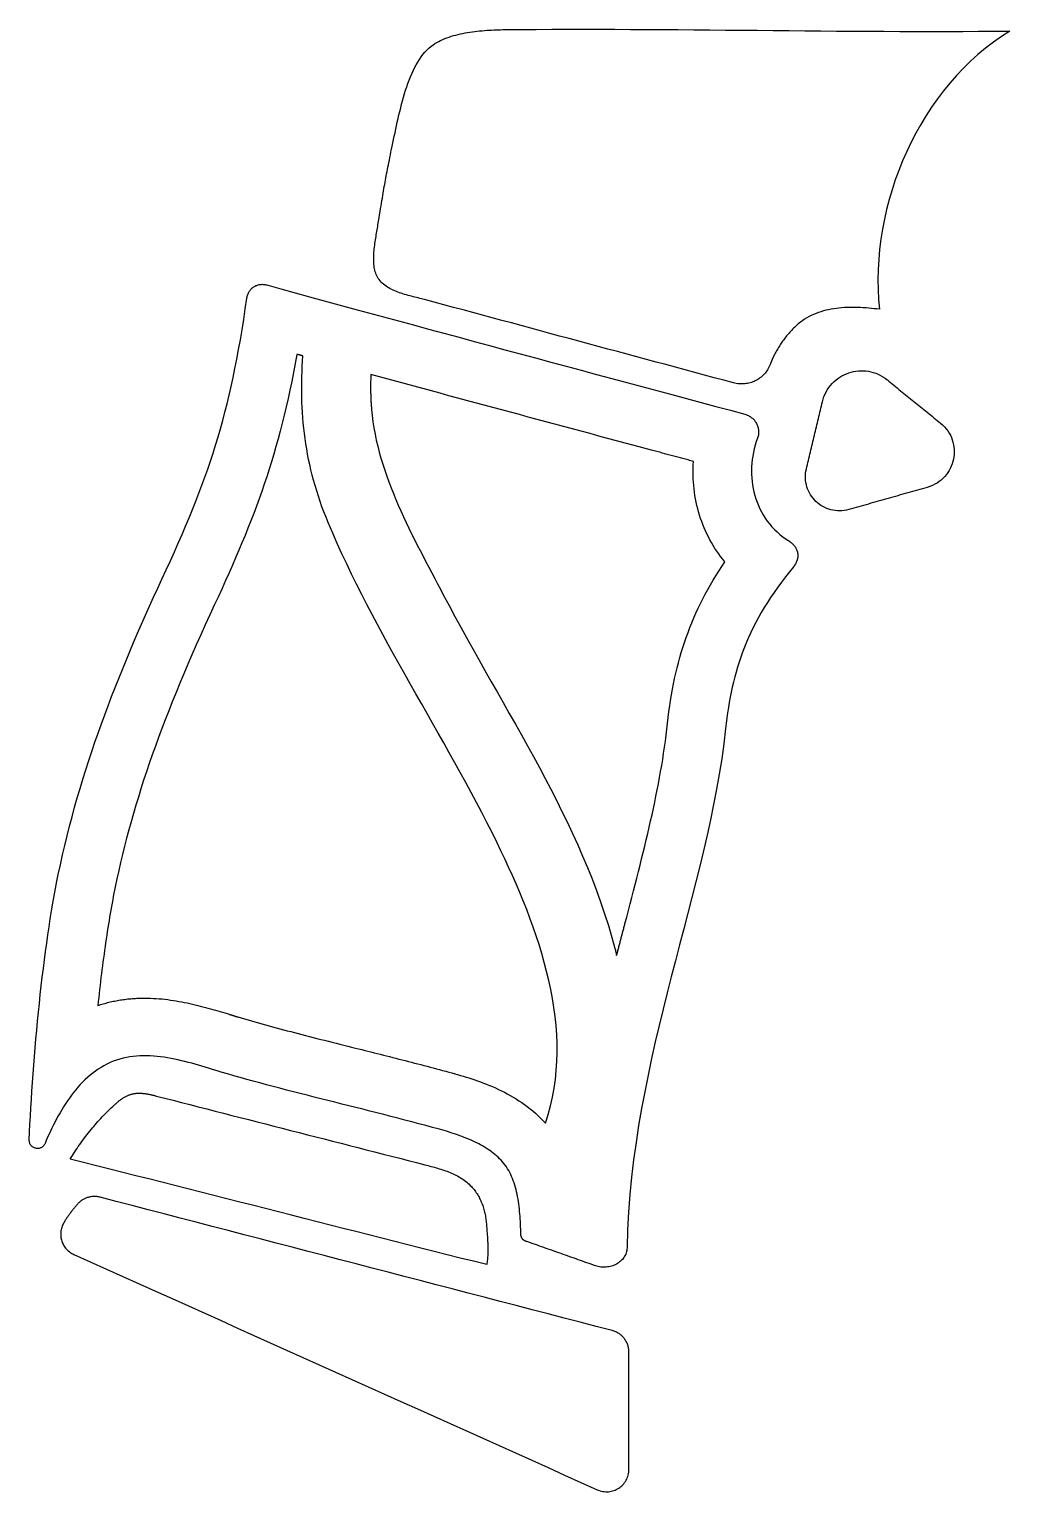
# Model space of a CAD drawing. Header units: metres. Extents: x 174.8 to 219.6, y -150.3 to -83.3.
import ezdxf

# ---------------------------------------------------------------- set-up
doc = ezdxf.new("R2010")
doc.units = ezdxf.units.M

msp = doc.modelspace()

# ---------------------------------------------------------------- linework, layer by layer
for points in [[(190.703708, -92.296234), (190.730632, -92.133166), (190.756286, -91.977718), (190.78067, -91.829636), (190.803784, -91.688412), (190.825882, -91.553538), (190.847218, -91.424506), (190.867538, -91.300808), (190.88735, -91.181936), (190.9064, -91.067382), (190.924942, -90.956892), (190.942976, -90.849704), (190.960756, -90.745564), (190.978028, -90.64371), (190.9953, -90.543888), (191.012572, -90.44559), (191.029844, -90.348308), (191.047116, -90.251788), (191.064642, -90.155268), (191.082422, -90.05824), (191.10071, -89.96045), (191.119506, -89.86139), (191.13881, -89.760298), (191.158876, -89.65692), (191.179704, -89.550748), (191.201548, -89.441274), (191.224408, -89.32799), (191.248284, -89.210642), (191.27343, -89.088468), (191.299846, -88.961214), (191.327532, -88.828118), (191.356742, -88.688926), (191.387476, -88.54313), (191.419734, -88.390476), (191.452246, -88.235282), (191.485266, -88.077802), (191.519048, -87.91829), (191.553592, -87.757254), (191.589152, -87.594948), (191.625728, -87.43188), (191.66332, -87.26805), (191.702436, -87.103966), (191.742822, -86.940136), (191.784732, -86.776814), (191.82842, -86.614254), (191.873632, -86.45271), (191.920876, -86.29269), (191.970152, -86.134448), (192.02146, -85.978492), (192.075054, -85.825076), (192.130934, -85.674454), (192.189354, -85.52688), (192.250314, -85.382862), (192.314068, -85.242654), (192.380616, -85.106764), (192.450212, -84.975446), (192.522856, -84.848954), (192.598802, -84.727542), (192.67805, -84.611718), (192.760854, -84.501736), (192.847214, -84.398104), (192.93713, -84.301076), (193.030856, -84.210906), (193.128646, -84.128102), (193.2305, -84.052664), (193.311018, -83.999832), (193.394838, -83.949794), (193.481706, -83.902296), (193.571368, -83.857338), (193.66357, -83.81492), (193.758312, -83.775042), (193.85534, -83.73745), (193.9544, -83.702144), (194.055492, -83.669124), (194.158362, -83.638136), (194.262756, -83.609434), (194.368674, -83.582764), (194.475608, -83.557872), (194.583558, -83.535012), (194.692524, -83.51393), (194.802252, -83.494626), (194.912488, -83.476846), (195.022978, -83.46059), (195.133722, -83.445858), (195.244466, -83.43265), (195.354956, -83.420966), (195.465192, -83.410552), (195.57492, -83.401408), (195.683886, -83.39328), (195.791836, -83.386422), (195.89877, -83.38058), (196.004434, -83.3755), (196.108828, -83.371436), (196.211444, -83.368134), (196.312536, -83.365594), (196.411596, -83.363816), (196.508624, -83.362546), (197.224142, -83.355942), (197.94093, -83.351116), (198.658734, -83.347814), (199.377554, -83.346036), (200.09739, -83.345528), (200.817988, -83.346036), (201.539348, -83.347814), (202.26147, -83.350608), (202.9841, -83.354164), (203.707238, -83.358482), (204.430884, -83.363562), (205.155038, -83.36915), (205.879446, -83.375246), (206.604108, -83.381596), (207.329024, -83.3882), (208.05394, -83.394804), (208.778856, -83.401408), (209.503772, -83.408012), (210.228434, -83.414362), (210.952842, -83.420458), (211.676996, -83.426046), (212.400642, -83.431126), (213.12378, -83.435444), (213.84641, -83.439), (214.568532, -83.441794), (215.289892, -83.443572), (216.01049, -83.44408), (216.730326, -83.443572), (217.449146, -83.44154), (218.16695, -83.438238), (218.883738, -83.433412), (219.599256, -83.426808), (219.218764, -83.671918), (218.84894, -83.933284), (218.489784, -84.210144), (218.14155, -84.50199), (217.804492, -84.808314), (217.478864, -85.1281), (217.164666, -85.461094), (216.862152, -85.806534), (216.571576, -86.163658), (216.293192, -86.531958), (216.027254, -86.910672), (215.773762, -87.299292), (215.53297, -87.697056), (215.305132, -88.103456), (215.090248, -88.51773), (214.888826, -88.93937), (214.700866, -89.367614), (214.526622, -89.801954), (214.366348, -90.241628), (214.220044, -90.686128), (214.087964, -91.134692), (213.970362, -91.586812), (213.867492, -92.041726), (213.779608, -92.498926), (213.70671, -92.95765), (213.649052, -93.41739), (213.606888, -93.877384), (213.580472, -94.33687), (213.569804, -94.79534), (213.575392, -95.252286), (213.597236, -95.706946), (213.635336, -96.158812), (213.51494, -96.144334), (213.393782, -96.130872), (213.271862, -96.118426), (213.14918, -96.10725), (213.02599, -96.097344), (212.902292, -96.088962), (212.77834, -96.082358), (212.654134, -96.077532), (212.529928, -96.074484), (212.405722, -96.073468), (212.28177, -96.074738), (212.158072, -96.078294), (212.034882, -96.084136), (211.9122, -96.092518), (211.790026, -96.103694), (211.668614, -96.117664), (211.548218, -96.134428), (211.428838, -96.154494), (211.310474, -96.177608), (211.19338, -96.204024), (211.077556, -96.233996), (210.963256, -96.267524), (210.850734, -96.304862), (210.739736, -96.34601), (210.63077, -96.390968), (210.523582, -96.43999), (210.41868, -96.49333), (210.31581, -96.550988), (210.21548, -96.613218), (210.117436, -96.68002), (210.021932, -96.751648), (209.929222, -96.828102), (209.884518, -96.867218), (209.840576, -96.906842), (209.797142, -96.947228), (209.754216, -96.988122), (209.711798, -97.029524), (209.669888, -97.071434), (209.628486, -97.113852), (209.587846, -97.156778), (209.547714, -97.200466), (209.50809, -97.244662), (209.468974, -97.289366), (209.43062, -97.334578), (209.392774, -97.380298), (209.355436, -97.426272), (209.31886, -97.472754), (209.282792, -97.519744), (209.247232, -97.567242), (209.212434, -97.615248), (209.178144, -97.663508), (209.144616, -97.712276), (209.111596, -97.761552), (209.079338, -97.811082), (209.047588, -97.86112), (209.0166, -97.911666), (208.98612, -97.962466), (208.956402, -98.013774), (208.927192, -98.065336), (208.898744, -98.117152), (208.870804, -98.169476), (208.843626, -98.222054), (208.816956, -98.27514), (208.791048, -98.32848), (208.786476, -98.337878), (208.781904, -98.34753), (208.777332, -98.357436), (208.77276, -98.367342), (208.768188, -98.377502), (208.763616, -98.387662), (208.759044, -98.398076), (208.754472, -98.40849), (208.7499, -98.419158), (208.745328, -98.429826), (208.740756, -98.440748), (208.736184, -98.45167), (208.731612, -98.462846), (208.72704, -98.474022), (208.722468, -98.485198), (208.717896, -98.496628), (208.71307, -98.508058), (208.708244, -98.519742), (208.703418, -98.531426), (208.698592, -98.54311), (208.693766, -98.555048), (208.68894, -98.566986), (208.684114, -98.578924), (208.679288, -98.591116), (208.674462, -98.603308), (208.669636, -98.6155), (208.66481, -98.627946), (208.659984, -98.640392), (208.655158, -98.652838), (208.650078, -98.665284), (208.644998, -98.677984), (208.639918, -98.690684), (208.61401, -98.752152), (208.585308, -98.811588), (208.554066, -98.869246), (208.520538, -98.925126), (208.484724, -98.978974), (208.446624, -99.03079), (208.406238, -99.080574), (208.36382, -99.128326), (208.319624, -99.173792), (208.273396, -99.217226), (208.22539, -99.258374), (208.17586, -99.297236), (208.124552, -99.333812), (208.07172, -99.367848), (208.017618, -99.399598), (207.961992, -99.428808), (207.905096, -99.455478), (207.847184, -99.479608), (207.788256, -99.501198), (207.728312, -99.520248), (207.667352, -99.536504), (207.60563, -99.549966), (207.543146, -99.560634), (207.480154, -99.568508), (207.416654, -99.573588), (207.352646, -99.575874), (207.288384, -99.575112), (207.223868, -99.571302), (207.159098, -99.564444), (207.094328, -99.554538), (207.029558, -99.541584), (206.964788, -99.525328), (206.523082, -99.406202), (206.081376, -99.287076), (205.63967, -99.16795), (205.197964, -99.048824), (204.756258, -98.929698), (204.314552, -98.810572), (203.872846, -98.691446), (203.43114, -98.57232), (202.989434, -98.453194), (202.547728, -98.334068), (202.106022, -98.214942), (201.664316, -98.095816), (201.22261, -97.97669), (200.780904, -97.857564), (200.339198, -97.738438), (199.897492, -97.619312), (199.455786, -97.500186), (199.01408, -97.38106), (198.572374, -97.261934), (198.130668, -97.142808), (197.688962, -97.023682), (197.247256, -96.904556), (196.80555, -96.78543), (196.363844, -96.666304), (195.922138, -96.547178), (195.480432, -96.428052), (195.038726, -96.308926), (194.59702, -96.1898), (194.155314, -96.070674), (193.713608, -95.951548), (193.271902, -95.832422), (192.830196, -95.713296), (192.759838, -95.695008), (192.687956, -95.67672), (192.614804, -95.658432), (192.540382, -95.63989), (192.465198, -95.621348), (192.388998, -95.602298), (192.31229, -95.582994), (192.235074, -95.563182), (192.157604, -95.542608), (192.07988, -95.521526), (192.002156, -95.499682), (191.924686, -95.476822), (191.84747, -95.452946), (191.771016, -95.428054), (191.69507, -95.401892), (191.62014, -95.37446), (191.546226, -95.345758), (191.473582, -95.315532), (191.402208, -95.283782), (191.332612, -95.250254), (191.264794, -95.214948), (191.198754, -95.177864), (191.134746, -95.138748), (191.073024, -95.0976), (191.013842, -95.05442), (190.9572, -95.008954), (190.903352, -94.960948), (190.852552, -94.910656), (190.8048, -94.857824), (190.76035, -94.802452), (190.719456, -94.744286), (190.682118, -94.683326), (190.652146, -94.62643), (190.625476, -94.567248), (190.601854, -94.505526), (190.58128, -94.441772), (190.5635, -94.375732), (190.548514, -94.307914), (190.536068, -94.238318), (190.526162, -94.166944), (190.518542, -94.094046), (190.513208, -94.019624), (190.509906, -93.943932), (190.508636, -93.867224), (190.509144, -93.7895), (190.51143, -93.71076), (190.51524, -93.631258), (190.520574, -93.551248), (190.527432, -93.47073), (190.535306, -93.389958), (190.54445, -93.308932), (190.55461, -93.227906), (190.565532, -93.14688), (190.577216, -93.066108), (190.589408, -92.98559), (190.602108, -92.90558), (190.615062, -92.826078), (190.62827, -92.747338), (190.641732, -92.66936), (190.65494, -92.592398), (190.668148, -92.516706), (190.681102, -92.442284), (190.693548, -92.369132), (190.705486, -92.297504)], [(176.08296, -122.014742), (176.177448, -121.569226), (176.276254, -121.125996), (176.37887, -120.685306), (176.48555, -120.246902), (176.596294, -119.81053), (176.710848, -119.376444), (176.829212, -118.94439), (176.951132, -118.514114), (177.076862, -118.085616), (177.206148, -117.658896), (177.33899, -117.2337), (177.475134, -116.810028), (177.614834, -116.38788), (177.757836, -115.967002), (177.90414, -115.547394), (178.053492, -115.128802), (178.205892, -114.711226), (178.36134, -114.294666), (178.519836, -113.878868), (178.68138, -113.463832), (178.845718, -113.049558), (179.01285, -112.635792), (179.182776, -112.222534), (179.355242, -111.80953), (179.530248, -111.39678), (179.707794, -110.984284), (179.88788, -110.571788), (180.070252, -110.159292), (180.25491, -109.746542), (180.441854, -109.333538), (180.631084, -108.92028), (180.822346, -108.506768), (181.019196, -108.081064), (181.209442, -107.664504), (181.393338, -107.256326), (181.570884, -106.856022), (181.742334, -106.462576), (181.907942, -106.075226), (182.067962, -105.69321), (182.222394, -105.315766), (182.371492, -104.942386), (182.515256, -104.572054), (182.65394, -104.204008), (182.787798, -103.837486), (182.917084, -103.471726), (183.041798, -103.105966), (183.162194, -102.739444), (183.278526, -102.371398), (183.390794, -102.001066), (183.499252, -101.627432), (183.6039, -101.249988), (183.705246, -100.867972), (183.80329, -100.480622), (183.898032, -100.087176), (183.98998, -99.686618), (184.07888, -99.27844), (184.16524, -98.86188), (184.24906, -98.435922), (184.330594, -98.000058), (184.410096, -97.553526), (184.487566, -97.09531), (184.563258, -96.624902), (184.637426, -96.141286), (184.71007, -95.643954), (184.717182, -95.602298), (184.726072, -95.561912), (184.736994, -95.522542), (184.749694, -95.484442), (184.764172, -95.447358), (184.780428, -95.411544), (184.798208, -95.377), (184.817766, -95.343726), (184.838848, -95.311976), (184.861454, -95.281496), (184.88533, -95.25254), (184.91073, -95.225108), (184.9374, -95.1992), (184.96534, -95.174816), (184.99455, -95.151956), (185.024776, -95.13062), (185.056272, -95.111062), (185.088784, -95.093282), (185.122312, -95.07728), (185.156602, -95.063056), (185.191908, -95.05061), (185.227976, -95.039942), (185.264806, -95.031306), (185.302144, -95.024448), (185.340244, -95.019622), (185.378852, -95.016828), (185.417968, -95.016066), (185.457592, -95.017336), (185.497724, -95.020892), (185.53811, -95.02648), (185.57875, -95.034354), (185.619644, -95.044514), (186.26709, -95.222822), (186.920886, -95.4024), (187.580524, -95.583248), (188.245496, -95.765366), (188.915548, -95.9485), (189.590426, -96.13265), (190.269368, -96.317562), (190.952374, -96.503236), (191.638682, -96.689672), (192.328292, -96.87687), (193.020442, -97.064576), (193.714878, -97.252536), (194.411346, -97.441004), (195.109338, -97.629472), (195.808346, -97.818194), (196.508116, -98.006916), (197.20814, -98.195638), (197.908164, -98.384106), (198.60768, -98.572574), (199.30618, -98.760534), (200.003664, -98.94824), (200.69937, -99.135438), (201.393044, -99.321874), (202.084178, -99.507548), (202.772518, -99.69246), (203.45781, -99.87661), (204.139292, -100.059744), (204.81671, -100.241862), (205.48981, -100.42271), (206.158084, -100.602288), (206.821278, -100.780596), (207.478884, -100.95738), (207.522826, -100.970334), (207.565498, -100.985574), (207.607154, -101.002846), (207.647286, -101.02215), (207.686148, -101.043232), (207.72374, -101.066092), (207.759808, -101.09073), (207.794606, -101.117146), (207.82788, -101.145086), (207.85963, -101.17455), (207.889602, -101.205538), (207.91805, -101.237796), (207.94472, -101.271324), (207.969612, -101.306122), (207.992726, -101.34219), (208.014062, -101.379274), (208.033366, -101.417374), (208.050892, -101.456236), (208.066386, -101.49586), (208.079848, -101.536246), (208.091278, -101.577394), (208.100422, -101.61905), (208.107534, -101.661214), (208.11236, -101.703886), (208.1149, -101.746812), (208.115154, -101.789992), (208.113122, -101.833426), (208.10855, -101.877114), (208.101438, -101.920802), (208.09204, -101.96449), (208.079848, -102.007924), (208.065116, -102.051358), (208.008474, -102.21341), (207.958436, -102.376732), (207.914748, -102.54107), (207.87741, -102.70617), (207.846676, -102.872032), (207.822292, -103.038148), (207.804512, -103.204518), (207.793082, -103.370888), (207.788256, -103.53675), (207.790034, -103.702358), (207.798416, -103.867204), (207.813148, -104.031034), (207.834484, -104.193848), (207.862678, -104.355138), (207.897476, -104.514904), (207.938878, -104.672892), (207.986884, -104.828848), (208.041748, -104.982518), (208.103216, -105.133648), (208.171288, -105.282238), (208.246218, -105.42778), (208.328006, -105.570274), (208.416398, -105.709466), (208.511648, -105.845102), (208.613756, -105.976928), (208.722722, -106.10469), (208.838546, -106.228134), (208.961228, -106.34726), (209.090768, -106.461814), (209.22742, -106.571288), (209.37093, -106.675682), (209.521298, -106.774742), (209.559652, -106.800142), (209.596228, -106.826812), (209.630772, -106.854752), (209.663284, -106.883962), (209.694018, -106.914442), (209.72272, -106.945938), (209.74939, -106.97845), (209.774028, -107.011978), (209.796634, -107.046268), (209.817208, -107.08132), (209.83575, -107.117134), (209.852006, -107.15371), (209.86623, -107.190794), (209.878422, -107.22864), (209.888328, -107.266994), (209.896202, -107.305602), (209.90179, -107.344718), (209.905346, -107.384088), (209.906616, -107.423712), (209.905854, -107.463336), (209.902806, -107.50296), (209.897472, -107.542838), (209.889852, -107.582462), (209.879946, -107.622086), (209.868008, -107.661456), (209.853784, -107.700572), (209.83702, -107.739434), (209.81797, -107.777788), (209.796634, -107.815888), (209.773012, -107.85348), (209.747104, -107.89031), (209.718656, -107.926632), (209.52333, -108.167932), (209.336132, -108.4072), (209.156808, -108.644436), (208.985358, -108.879894), (208.821274, -109.113828), (208.66481, -109.346238), (208.515458, -109.577378), (208.373218, -109.807248), (208.237836, -110.036102), (208.109058, -110.264194), (207.986884, -110.491524), (207.87106, -110.718092), (207.761332, -110.944152), (207.657446, -111.169958), (207.559402, -111.39551), (207.466946, -111.621062), (207.380078, -111.846868), (207.29829, -112.072928), (207.221582, -112.299242), (207.1497, -112.526318), (207.082644, -112.753902), (207.019906, -112.982502), (206.96174, -113.212118), (206.907638, -113.44275), (206.8576, -113.674652), (206.811118, -113.908078), (206.768446, -114.143028), (206.729076, -114.379756), (206.693008, -114.618262), (206.659988, -114.8588), (206.629762, -115.10137), (206.60233, -115.346226), (206.52105, -116.036598), (206.424784, -116.728748), (206.314548, -117.423184), (206.191358, -118.119652), (206.05623, -118.818406), (205.910688, -119.5197), (205.755494, -120.223788), (205.591918, -120.93067), (205.42123, -121.640346), (205.244446, -122.35307), (205.062582, -123.069096), (204.876908, -123.788424), (204.68844, -124.511054), (204.498448, -125.237494), (204.307948, -125.967744), (204.11821, -126.701804), (203.93025, -127.439928), (203.745084, -128.182116), (203.563982, -128.928876), (203.388214, -129.679954), (203.218796, -130.435604), (203.056744, -131.19608), (202.903328, -131.961382), (202.759564, -132.731764), (202.626722, -133.50748), (202.505818, -134.28853), (202.398122, -135.074914), (202.30465, -135.866886), (202.226672, -136.6647), (202.165204, -137.468356), (202.121262, -138.278108), (202.096116, -139.093956), (202.09256, -139.155932), (202.084686, -139.21613), (202.072494, -139.27455), (202.056238, -139.331192), (202.036172, -139.385802), (202.012296, -139.43838), (201.984864, -139.488926), (201.95413, -139.53744), (201.920348, -139.583922), (201.883518, -139.628118), (201.84364, -139.670028), (201.801222, -139.709652), (201.756264, -139.746736), (201.70902, -139.781534), (201.65949, -139.813792), (201.607928, -139.84351), (201.554588, -139.870688), (201.499724, -139.895072), (201.443336, -139.916662), (201.385678, -139.935458), (201.32675, -139.95146), (201.26706, -139.964668), (201.206608, -139.974828), (201.145394, -139.98194), (201.083672, -139.986004), (201.021696, -139.98702), (200.95972, -139.984734), (200.897744, -139.9794), (200.836022, -139.970764), (200.774808, -139.958572), (200.714102, -139.943078), (200.654158, -139.924028), (200.55586, -139.88923), (200.457562, -139.854432), (200.359264, -139.819634), (200.260966, -139.784836), (200.162668, -139.750038), (200.06437, -139.71524), (199.966072, -139.680442), (199.867774, -139.645644), (199.769476, -139.610846), (199.671178, -139.576048), (199.57288, -139.54125), (199.474582, -139.506452), (199.376284, -139.471654), (199.277986, -139.436856), (199.179688, -139.402058), (199.08139, -139.36726), (198.983092, -139.332462), (198.884794, -139.297664), (198.786496, -139.262866), (198.688198, -139.228068), (198.5899, -139.19327), (198.491602, -139.158472), (198.393304, -139.123674), (198.295006, -139.088876), (198.196708, -139.054078), (198.09841, -139.01928), (198.000112, -138.984482), (197.901814, -138.949684), (197.803516, -138.914886), (197.705218, -138.880088), (197.60692, -138.84529), (197.508622, -138.810492), (197.494398, -138.80719), (197.480428, -138.80338), (197.466712, -138.799062), (197.45325, -138.794236), (197.440042, -138.788902), (197.427088, -138.782806), (197.414642, -138.776202), (197.40245, -138.76909), (197.390512, -138.761724), (197.379082, -138.75385), (197.367906, -138.745468), (197.357238, -138.736578), (197.346824, -138.72718), (197.336918, -138.717528), (197.32752, -138.707368), (197.318376, -138.696954), (197.30974, -138.686032), (197.301612, -138.674856), (197.293992, -138.663172), (197.286626, -138.651234), (197.279768, -138.639042), (197.273418, -138.626596), (197.267576, -138.613896), (197.262242, -138.600942), (197.25767, -138.587734), (197.253606, -138.574272), (197.25005, -138.560556), (197.247002, -138.546586), (197.244462, -138.532362), (197.242684, -138.517884), (197.241414, -138.503406), (197.240652, -138.488674), (197.237604, -138.370056), (197.234048, -138.251438), (197.22973, -138.133074), (197.22465, -138.014964), (197.218808, -137.897108), (197.21195, -137.77976), (197.203822, -137.66292), (197.194678, -137.546588), (197.184264, -137.431018), (197.17258, -137.31621), (197.159372, -137.202418), (197.14464, -137.089388), (197.128384, -136.977374), (197.11035, -136.86663), (197.090538, -136.757156), (197.068948, -136.648952), (197.045326, -136.542018), (197.019672, -136.436608), (196.991986, -136.332722), (196.962014, -136.230614), (196.929756, -136.13003), (196.894958, -136.031224), (196.85762, -135.93445), (196.817742, -135.839708), (196.775324, -135.746998), (196.730112, -135.65632), (196.682106, -135.567928), (196.631052, -135.481822), (196.57695, -135.398256), (196.5198, -135.31723), (196.459348, -135.238744), (196.395594, -135.162798), (196.33184, -135.09244), (196.265546, -135.024114), (196.196966, -134.95782), (196.1261, -134.893304), (196.053202, -134.830566), (195.978018, -134.76986), (195.900802, -134.710932), (195.821808, -134.653528), (195.740782, -134.597902), (195.657978, -134.5438), (195.573396, -134.491476), (195.48729, -134.440676), (195.399406, -134.3914), (195.309998, -134.343394), (195.219066, -134.296912), (195.126864, -134.2517), (195.033392, -134.208012), (194.93865, -134.16534), (194.842638, -134.123938), (194.74561, -134.083806), (194.647566, -134.04469), (194.548506, -134.006844), (194.44843, -133.970014), (194.347592, -133.9342), (194.245992, -133.899402), (194.14363, -133.865366), (194.04076, -133.832346), (193.937382, -133.800088), (193.833496, -133.768592), (193.729102, -133.737858), (193.624454, -133.707886), (193.519552, -133.678422), (193.204592, -133.591808), (192.888616, -133.505956), (192.57137, -133.420866), (192.253362, -133.336538), (191.934592, -133.252718), (191.61506, -133.16966), (191.29502, -133.08711), (190.974472, -133.005068), (190.65367, -132.923534), (190.332868, -132.842254), (190.012066, -132.761482), (189.691518, -132.680964), (189.371224, -132.6007), (189.051438, -132.52069), (188.73216, -132.44068), (188.413644, -132.360924), (188.096144, -132.281168), (187.77966, -132.201412), (187.464192, -132.121656), (187.150248, -132.0419), (186.837574, -131.96189), (186.526678, -131.881626), (186.217306, -131.801108), (185.909966, -131.720336), (185.604658, -131.63931), (185.301382, -131.557776), (185.000392, -131.475988), (184.701942, -131.393692), (184.406032, -131.310888), (184.112662, -131.227322), (183.822086, -131.143248), (183.534558, -131.058412), (183.390032, -131.014978), (183.243982, -130.970782), (183.096408, -130.925824), (182.94731, -130.880612), (182.796942, -130.835146), (182.645304, -130.789934), (182.492396, -130.74523), (182.338472, -130.701034), (182.183786, -130.657854), (182.028084, -130.615944), (181.87162, -130.575558), (181.714648, -130.53695), (181.557168, -130.500628), (181.39918, -130.466592), (181.240938, -130.435096), (181.082442, -130.406648), (180.923692, -130.381248), (180.764942, -130.359404), (180.606192, -130.341116), (180.447696, -130.326892), (180.289454, -130.316986), (180.131466, -130.311652), (179.973986, -130.31089), (179.817014, -130.315462), (179.660804, -130.325368), (179.505356, -130.340862), (179.35067, -130.362198), (179.197, -130.38963), (179.044346, -130.423666), (178.892962, -130.464306), (178.742848, -130.512058), (178.594004, -130.566922), (178.449478, -130.627882), (178.308508, -130.694684), (178.171094, -130.767074), (178.037236, -130.844798), (177.906934, -130.927856), (177.779934, -131.01574), (177.656236, -131.10845), (177.53584, -131.205478), (177.418746, -131.306824), (177.3047, -131.412234), (177.193702, -131.521708), (177.085752, -131.634738), (176.98085, -131.75107), (176.878996, -131.870704), (176.779936, -131.993386), (176.68367, -132.118862), (176.590198, -132.246878), (176.499266, -132.37718), (176.411128, -132.509514), (176.32553, -132.64388), (176.242472, -132.77977), (176.1617, -132.917184), (176.083468, -133.055868), (176.007522, -133.195568), (175.933862, -133.33603), (175.862488, -133.477), (175.793146, -133.618478), (175.725836, -133.759956), (175.660812, -133.901434), (175.597566, -134.042658), (175.536352, -134.183374), (175.476916, -134.323328), (175.46066, -134.358126), (175.442118, -134.389876), (175.421544, -134.418578), (175.398938, -134.444486), (175.374808, -134.4676), (175.349154, -134.48792), (175.321976, -134.505446), (175.293782, -134.520178), (175.264572, -134.53237), (175.2346, -134.541768), (175.20412, -134.548626), (175.173132, -134.552944), (175.142144, -134.554722), (175.110902, -134.55396), (175.079914, -134.550658), (175.04918, -134.54507), (175.018954, -134.537196), (174.98949, -134.527036), (174.961042, -134.51459), (174.93361, -134.499858), (174.907448, -134.48284), (174.88281, -134.46379), (174.859696, -134.442454), (174.83836, -134.419086), (174.819056, -134.393686), (174.802038, -134.366508), (174.787306, -134.337298), (174.775114, -134.306056), (174.765716, -134.273036), (174.759112, -134.238238), (174.75581, -134.201662), (174.75581, -134.163308), (174.77105, -133.806946), (174.788322, -133.443472), (174.807372, -133.073394), (174.828454, -132.69722), (174.851314, -132.315712), (174.875952, -131.929378), (174.902368, -131.538472), (174.930562, -131.14401), (174.960534, -130.746246), (174.992284, -130.345942), (175.025812, -129.943352), (175.061118, -129.539238), (175.097948, -129.134362), (175.136556, -128.728978), (175.176688, -128.323848), (175.218344, -127.91948), (175.261524, -127.516382), (175.306482, -127.115316), (175.35271, -126.716536), (175.400462, -126.320804), (175.449738, -125.928628), (175.500538, -125.54077), (175.552608, -125.157484), (175.606202, -124.779532), (175.661066, -124.407422), (175.7172, -124.041662), (175.774604, -123.683014), (175.833278, -123.331732), (175.893222, -122.988578), (175.954436, -122.65406), (176.01692, -122.32894), (176.080674, -122.013472)], [(194.22491, -131.13766), (194.349116, -131.172458), (194.4751, -131.20878), (194.602862, -131.246372), (194.732148, -131.285742), (194.862704, -131.326636), (194.99453, -131.369308), (195.127626, -131.414012), (195.261484, -131.460494), (195.396104, -131.509008), (195.531486, -131.559808), (195.667376, -131.612894), (195.80352, -131.668266), (195.939918, -131.725924), (196.076316, -131.786122), (196.21246, -131.84886), (196.34835, -131.914392), (196.483986, -131.982718), (196.61886, -132.053838), (196.753226, -132.128006), (196.886576, -132.205222), (197.01891, -132.285486), (197.149974, -132.369052), (197.279768, -132.45592), (197.408038, -132.546344), (197.534784, -132.64007), (197.659752, -132.737606), (197.782688, -132.838698), (197.903592, -132.9436), (198.02221, -133.052312), (198.138542, -133.165088), (198.252334, -133.281928), (198.363586, -133.403086), (198.490332, -133.00583), (198.59879, -132.60578), (198.689468, -132.203444), (198.763128, -131.799076), (198.820278, -131.392676), (198.861426, -130.984498), (198.88708, -130.57505), (198.898002, -130.164332), (198.8947, -129.752598), (198.877428, -129.340102), (198.847202, -128.927098), (198.804276, -128.51384), (198.749158, -128.100582), (198.68261, -127.687578), (198.60514, -127.275082), (198.517256, -126.863348), (198.419466, -126.45263), (198.312278, -126.042928), (198.196454, -125.63475), (198.072502, -125.22835), (197.94093, -124.823728), (197.802246, -124.421392), (197.657212, -124.021342), (197.506082, -123.623832), (197.349618, -123.22937), (197.188328, -122.837956), (197.02272, -122.449844), (196.853556, -122.065288), (196.68109, -121.684542), (196.506084, -121.30786), (196.329046, -120.935496), (196.150484, -120.567704), (195.920614, -120.104154), (195.686934, -119.642382), (195.449698, -119.182642), (195.20916, -118.724426), (194.965574, -118.267734), (194.719448, -117.812566), (194.470782, -117.358414), (194.220338, -116.905278), (193.968116, -116.453158), (193.71437, -116.0018), (193.459608, -115.55095), (193.204084, -115.100354), (192.948306, -114.650012), (192.692274, -114.19967), (192.436496, -113.749328), (192.181226, -113.298732), (191.926718, -112.847628), (191.67348, -112.396016), (191.421766, -111.943642), (191.17183, -111.490252), (190.923926, -111.035846), (190.678562, -110.58017), (190.435992, -110.123224), (190.19647, -109.664754), (189.96025, -109.204506), (189.72784, -108.742226), (189.499494, -108.277914), (189.275466, -107.811316), (189.05601, -107.342432), (188.841634, -106.871008), (188.632592, -106.39679), (188.429138, -105.919778), (188.329316, -105.676192), (188.23432, -105.433114), (188.14415, -105.190544), (188.058552, -104.948482), (187.977526, -104.706674), (187.901072, -104.465374), (187.828936, -104.224582), (187.761372, -103.984044), (187.697872, -103.744014), (187.63869, -103.504238), (187.583826, -103.26497), (187.533026, -103.025956), (187.48629, -102.787196), (187.443364, -102.54869), (187.404502, -102.310692), (187.36945, -102.072948), (187.338208, -101.835458), (187.310522, -101.598222), (187.286646, -101.36124), (187.266326, -101.124258), (187.249308, -100.88753), (187.235846, -100.651056), (187.225686, -100.414836), (187.218828, -100.178616), (187.215272, -99.94265), (187.214764, -99.706684), (187.217304, -99.470972), (187.222892, -99.23526), (187.231528, -98.999548), (187.242958, -98.76409), (187.257182, -98.528632), (187.2742, -98.293174), (187.265564, -98.290888), (187.256928, -98.288602), (187.248292, -98.286316), (187.239656, -98.28403), (187.23102, -98.281744), (187.222384, -98.279458), (187.213748, -98.277172), (187.205112, -98.274886), (187.196476, -98.2726), (187.18784, -98.270314), (187.179204, -98.268028), (187.170568, -98.265742), (187.161932, -98.263456), (187.153296, -98.26117), (187.14466, -98.258884), (187.136024, -98.256598), (187.127388, -98.254312), (187.118752, -98.252026), (187.110116, -98.24974), (187.10148, -98.247454), (187.092844, -98.245168), (187.084208, -98.242882), (187.075572, -98.240596), (187.066936, -98.23831), (187.0583, -98.236024), (187.049664, -98.233738), (187.041028, -98.231452), (187.032392, -98.229166), (187.023756, -98.22688), (187.01512, -98.224594), (187.006484, -98.222308), (186.997848, -98.220022), (186.92114, -98.641408), (186.842654, -99.05365), (186.762136, -99.45751), (186.679586, -99.853496), (186.595004, -100.241862), (186.508136, -100.62337), (186.418982, -100.998274), (186.327542, -101.367082), (186.233816, -101.730302), (186.13755, -102.088442), (186.038744, -102.44201), (185.937144, -102.791514), (185.833004, -103.137462), (185.72607, -103.480108), (185.616088, -103.820214), (185.503312, -104.158034), (185.387488, -104.494076), (185.268616, -104.829102), (185.146442, -105.163366), (185.020966, -105.497376), (184.892188, -105.83164), (184.760108, -106.166412), (184.624472, -106.502454), (184.48528, -106.840274), (184.342532, -107.180126), (184.195974, -107.522772), (184.045606, -107.868466), (183.891428, -108.217716), (183.733186, -108.57103), (183.571134, -108.928916), (183.404764, -109.291882), (183.23433, -109.660436), (183.015636, -110.133892), (182.802784, -110.60049), (182.59552, -111.060484), (182.393844, -111.513874), (182.197756, -111.961168), (182.007256, -112.402366), (181.82209, -112.837976), (181.642258, -113.267998), (181.467506, -113.69294), (181.297834, -114.112802), (181.133242, -114.528092), (180.97373, -114.93881), (180.819044, -115.34521), (180.669184, -115.747546), (180.523896, -116.146326), (180.38318, -116.54155), (180.247036, -116.933472), (180.11521, -117.322346), (179.987702, -117.708426), (179.864512, -118.091966), (179.74564, -118.47322), (179.630832, -118.852442), (179.520088, -119.229886), (179.413154, -119.605552), (179.31003, -119.979948), (179.210716, -120.353328), (179.114958, -120.725946), (179.022756, -121.097802), (178.93411, -121.469404), (178.84902, -121.840752), (178.767232, -122.212354), (178.688492, -122.58421), (178.658774, -122.729752), (178.62931, -122.87758), (178.6001, -123.02744), (178.571144, -123.179332), (178.542696, -123.333256), (178.514502, -123.489212), (178.486562, -123.646946), (178.458876, -123.806712), (178.431444, -123.968256), (178.404266, -124.131324), (178.377596, -124.29617), (178.35118, -124.46254), (178.325018, -124.630434), (178.29911, -124.799598), (178.27371, -124.970286), (178.248564, -125.142244), (178.223672, -125.315472), (178.199034, -125.489716), (178.174904, -125.664976), (178.151028, -125.841506), (178.127406, -126.018798), (178.104292, -126.197106), (178.081432, -126.376176), (178.058826, -126.556008), (178.036474, -126.736602), (178.01463, -126.917704), (177.99304, -127.099568), (177.971704, -127.28194), (177.950876, -127.464566), (177.930302, -127.6477), (177.909982, -127.831088), (177.89017, -128.01473), (177.952654, -127.993902), (178.015392, -127.973836), (178.078638, -127.954278), (178.142138, -127.935482), (178.205892, -127.917194), (178.2699, -127.899668), (178.334162, -127.88265), (178.398678, -127.866394), (178.463448, -127.8509), (178.528726, -127.835914), (178.594258, -127.82169), (178.660044, -127.807974), (178.726084, -127.79502), (178.792378, -127.782828), (178.858926, -127.771144), (178.925728, -127.760222), (178.992784, -127.749808), (179.060094, -127.740156), (179.127658, -127.731266), (179.195476, -127.722884), (179.263548, -127.715264), (179.331874, -127.708152), (179.400454, -127.701802), (179.469288, -127.696214), (179.538376, -127.691134), (179.607718, -127.686816), (179.677314, -127.68326), (179.747164, -127.680212), (179.817268, -127.677926), (179.887372, -127.676148), (179.95773, -127.675132), (180.028342, -127.674878), (180.162962, -127.676148), (180.297074, -127.679704), (180.430678, -127.685546), (180.56352, -127.69342), (180.695854, -127.703326), (180.827426, -127.715264), (180.958236, -127.72898), (181.088284, -127.744474), (181.21757, -127.761746), (181.346094, -127.780542), (181.473856, -127.800862), (181.600602, -127.822706), (181.726586, -127.84582), (181.851554, -127.870204), (181.975506, -127.895604), (182.098442, -127.92202), (182.220362, -127.949452), (182.341266, -127.9779), (182.461154, -128.00711), (182.579772, -128.036828), (182.697374, -128.067308), (182.813706, -128.098296), (182.928768, -128.129792), (183.04256, -128.161542), (183.155082, -128.193546), (183.266334, -128.225804), (183.376062, -128.258062), (183.48452, -128.29032), (183.591454, -128.322324), (183.697118, -128.354074), (183.801258, -128.38557), (183.903874, -128.416812), (183.91632, -128.420622), (183.928512, -128.424432), (183.940704, -128.428242), (183.952896, -128.432052), (183.965088, -128.435862), (183.97728, -128.439672), (183.989472, -128.443482), (184.001664, -128.447292), (184.013856, -128.451102), (184.026048, -128.454912), (184.03824, -128.458722), (184.050432, -128.462532), (184.062624, -128.466342), (184.074816, -128.470152), (184.087008, -128.473962), (184.0992, -128.477772), (184.111392, -128.481328), (184.123584, -128.484884), (184.135776, -128.48844), (184.147968, -128.491996), (184.16016, -128.495552), (184.172352, -128.499108), (184.184544, -128.502664), (184.196482, -128.50622), (184.20842, -128.509776), (184.220358, -128.513332), (184.232296, -128.516888), (184.244234, -128.520444), (184.256172, -128.524), (184.26811, -128.527556), (184.280048, -128.531112), (184.291986, -128.534668), (184.447434, -128.580642), (184.603898, -128.626616), (184.761378, -128.672336), (184.91962, -128.717802), (185.078878, -128.763014), (185.238898, -128.808226), (185.399934, -128.853184), (185.561732, -128.897888), (185.724292, -128.942592), (185.887868, -128.987296), (186.052206, -129.031746), (186.217306, -129.076196), (186.383168, -129.120392), (186.550046, -129.164588), (186.717686, -129.208784), (186.886088, -129.25298), (187.055252, -129.296922), (187.225178, -129.340864), (187.395866, -129.384806), (187.567316, -129.428748), (187.739528, -129.47269), (187.912502, -129.516632), (188.085984, -129.560828), (188.260228, -129.605024), (188.435234, -129.64922), (188.611002, -129.693416), (188.787278, -129.737866), (188.964316, -129.782316), (189.142116, -129.826766), (189.320424, -129.87147), (189.499494, -129.916174), (189.679072, -129.961132), (189.819534, -129.996184), (189.96025, -130.03149), (190.10122, -130.066796), (190.242444, -130.102102), (190.383922, -130.137662), (190.525654, -130.173222), (190.66764, -130.208782), (190.809626, -130.244596), (190.951866, -130.28041), (191.09436, -130.316478), (191.236854, -130.352546), (191.379602, -130.388614), (191.52235, -130.424936), (191.665098, -130.461258), (191.807846, -130.497834), (191.950848, -130.53441), (192.09385, -130.57124), (192.236852, -130.60807), (192.379854, -130.645154), (192.522602, -130.682238), (192.66535, -130.719576), (192.808098, -130.756914), (192.950846, -130.794506), (193.09334, -130.832098), (193.235834, -130.869944), (193.378074, -130.908044), (193.520314, -130.946144), (193.6623, -130.984498), (193.804032, -131.022852), (193.94551, -131.06146), (194.086988, -131.100322), (194.228212, -131.139184)], [(214.001096, -99.389184), (214.077042, -99.450906), (214.152988, -99.512628), (214.228934, -99.57435), (214.30488, -99.636072), (214.380826, -99.697794), (214.456772, -99.759516), (214.532718, -99.821238), (214.608664, -99.88296), (214.68461, -99.944682), (214.760556, -100.006404), (214.836502, -100.068126), (214.912448, -100.129848), (214.988394, -100.19157), (215.06434, -100.253292), (215.140286, -100.315014), (215.216232, -100.376736), (215.292178, -100.438458), (215.368124, -100.50018), (215.44407, -100.561902), (215.520016, -100.623624), (215.595962, -100.685346), (215.671908, -100.747068), (215.747854, -100.80879), (215.8238, -100.870512), (215.899746, -100.932234), (215.975692, -100.993956), (216.051638, -101.055678), (216.127584, -101.1174), (216.20353, -101.179122), (216.279476, -101.240844), (216.355422, -101.302566), (216.431368, -101.364288), (216.526872, -101.4476), (216.614248, -101.535484), (216.693496, -101.627432), (216.76487, -101.72319), (216.828116, -101.82225), (216.883488, -101.924358), (216.93124, -102.029006), (216.971118, -102.135686), (217.003376, -102.244144), (217.028014, -102.353872), (217.045286, -102.464616), (217.055192, -102.575868), (217.057732, -102.687374), (217.05316, -102.798626), (217.041476, -102.909116), (217.02268, -103.01859), (216.996772, -103.126794), (216.964006, -103.232966), (216.924382, -103.337106), (216.878154, -103.438452), (216.825322, -103.53675), (216.765886, -103.631746), (216.699846, -103.722932), (216.627456, -103.8098), (216.548716, -103.892096), (216.46388, -103.969312), (216.372694, -104.041194), (216.275412, -104.107234), (216.172288, -104.167178), (216.063068, -104.220518), (215.948006, -104.266746), (215.827356, -104.305608), (215.715342, -104.337358), (215.603328, -104.369108), (215.491314, -104.400858), (215.3793, -104.432608), (215.267286, -104.464358), (215.155272, -104.496108), (215.043258, -104.527858), (214.931244, -104.559608), (214.81923, -104.591358), (214.707216, -104.623108), (214.595202, -104.654858), (214.483188, -104.686608), (214.371174, -104.718358), (214.25916, -104.750108), (214.147146, -104.781858), (214.035132, -104.813608), (213.923118, -104.845358), (213.811104, -104.877108), (213.69909, -104.908858), (213.587076, -104.940608), (213.475062, -104.972358), (213.363048, -105.004108), (213.251034, -105.035858), (213.13902, -105.067608), (213.027006, -105.099358), (212.914992, -105.131108), (212.802978, -105.162858), (212.690964, -105.194608), (212.57895, -105.226358), (212.466936, -105.258108), (212.354922, -105.289858), (212.242908, -105.321608), (212.135466, -105.348278), (212.028786, -105.367328), (211.922868, -105.378758), (211.81822, -105.382822), (211.714842, -105.380028), (211.613242, -105.370376), (211.51342, -105.35412), (211.41563, -105.331514), (211.320126, -105.302558), (211.227162, -105.26776), (211.136992, -105.227374), (211.04987, -105.1814), (210.965796, -105.130092), (210.885278, -105.073958), (210.80857, -105.012998), (210.735672, -104.947466), (210.667092, -104.877362), (210.60283, -104.803194), (210.54314, -104.725216), (210.48853, -104.643428), (210.439, -104.558338), (210.394804, -104.469946), (210.356196, -104.378506), (210.32343, -104.284272), (210.29676, -104.187498), (210.276186, -104.088438), (210.262216, -103.987346), (210.255104, -103.884222), (210.25485, -103.779574), (210.261962, -103.673402), (210.27644, -103.56596), (210.298538, -103.457502), (210.321398, -103.361744), (210.344258, -103.265986), (210.367118, -103.170228), (210.389978, -103.07447), (210.412838, -102.978712), (210.435698, -102.882954), (210.458558, -102.787196), (210.481418, -102.691438), (210.504278, -102.59568), (210.527138, -102.499922), (210.549998, -102.404164), (210.572858, -102.308406), (210.595718, -102.212648), (210.618578, -102.11689), (210.641438, -102.021132), (210.664298, -101.925374), (210.687158, -101.829616), (210.710018, -101.733858), (210.732878, -101.6381), (210.755738, -101.542342), (210.778598, -101.446584), (210.801458, -101.350826), (210.824318, -101.255068), (210.847178, -101.15931), (210.870038, -101.063552), (210.892898, -100.967794), (210.915758, -100.872036), (210.938618, -100.776278), (210.961478, -100.68052), (210.984338, -100.584762), (211.007198, -100.489004), (211.030058, -100.393246), (211.063586, -100.271326), (211.104226, -100.153978), (211.151724, -100.041456), (211.205572, -99.934014), (211.265516, -99.831652), (211.331302, -99.73437), (211.402676, -99.642422), (211.47913, -99.555808), (211.56041, -99.474782), (211.646262, -99.399344), (211.736178, -99.329494), (211.829904, -99.265486), (211.927186, -99.207574), (212.027516, -99.155758), (212.13064, -99.110038), (212.236304, -99.070668), (212.344254, -99.037648), (212.453982, -99.011232), (212.565234, -98.99142), (212.677756, -98.978212), (212.79104, -98.971862), (212.904832, -98.972624), (213.018878, -98.980244), (213.13267, -98.99523), (213.245954, -99.017328), (213.358476, -99.047046), (213.469982, -99.08413), (213.579964, -99.128834), (213.688168, -99.181412), (213.794086, -99.241864), (213.897718, -99.31019), (213.998556, -99.386644)], [(205.130908, -103.117904), (205.071218, -103.101902), (205.011528, -103.0859), (204.951838, -103.069898), (204.892148, -103.053896), (204.832458, -103.037894), (204.772768, -103.021892), (204.713078, -103.00589), (204.653388, -102.989888), (204.593698, -102.973886), (204.534008, -102.957884), (204.474318, -102.941882), (204.414628, -102.92588), (204.354938, -102.909878), (204.295248, -102.893876), (204.235558, -102.877874), (204.175868, -102.861872), (204.116178, -102.84587), (204.056488, -102.829868), (203.996798, -102.813866), (203.937108, -102.797864), (203.877418, -102.781862), (203.817728, -102.76586), (203.758038, -102.749858), (203.698348, -102.733856), (203.638658, -102.717854), (203.578968, -102.701852), (203.519278, -102.68585), (203.459588, -102.669848), (203.399898, -102.653846), (203.340208, -102.637844), (203.280518, -102.621842), (203.220828, -102.60584), (202.819508, -102.498144), (202.41768, -102.390194), (202.015598, -102.282244), (201.613008, -102.17404), (201.20991, -102.065836), (200.806558, -101.957378), (200.402952, -101.84892), (199.999092, -101.740462), (199.595232, -101.63175), (199.191118, -101.523038), (198.787004, -101.414326), (198.38289, -101.305614), (197.978776, -101.196902), (197.574916, -101.08819), (197.171056, -100.979478), (196.76745, -100.870766), (196.364098, -100.762054), (195.961, -100.653342), (195.55841, -100.54463), (195.156074, -100.436172), (194.754246, -100.327714), (194.352926, -100.219256), (193.952114, -100.111052), (193.552064, -100.002848), (193.152522, -99.894898), (192.753742, -99.786948), (192.355724, -99.679252), (191.958468, -99.571556), (191.562228, -99.464114), (191.16675, -99.356926), (190.772288, -99.249738), (190.378842, -99.142804), (190.37681, -99.192588), (190.375032, -99.242372), (190.373508, -99.292156), (190.371984, -99.34194), (190.370714, -99.391724), (190.369698, -99.441508), (190.368682, -99.491292), (190.36792, -99.541076), (190.367412, -99.59086), (190.366904, -99.640644), (190.36665, -99.690428), (190.36665, -99.740212), (190.366904, -99.789996), (190.367158, -99.83978), (190.367666, -99.889564), (190.368428, -99.939348), (190.369444, -99.989132), (190.370714, -100.03917), (190.371984, -100.089208), (190.373508, -100.139246), (190.375286, -100.189284), (190.377318, -100.239322), (190.379604, -100.28936), (190.382144, -100.339398), (190.384684, -100.389436), (190.387478, -100.439474), (190.390526, -100.489512), (190.393828, -100.53955), (190.397384, -100.589588), (190.401194, -100.639626), (190.405258, -100.689664), (190.409576, -100.739702), (190.438786, -101.023928), (190.475616, -101.30663), (190.519812, -101.588062), (190.57112, -101.86797), (190.629286, -102.146354), (190.694056, -102.423468), (190.764922, -102.699312), (190.84163, -102.973632), (190.923926, -103.246682), (191.011556, -103.518462), (191.104266, -103.788972), (191.201802, -104.058212), (191.303656, -104.326182), (191.409828, -104.593136), (191.51981, -104.85882), (191.633348, -105.123488), (191.750188, -105.386886), (191.869822, -105.649268), (191.99225, -105.910634), (192.116964, -106.17073), (192.24371, -106.42981), (192.372488, -106.687874), (192.502536, -106.944922), (192.633854, -107.201208), (192.766188, -107.456478), (192.89903, -107.710732), (193.032126, -107.964224), (193.165222, -108.2167), (193.298064, -108.468414), (193.430398, -108.719366), (193.561716, -108.969302), (193.692018, -109.218476), (193.953892, -109.716316), (194.21983, -110.212632), (194.489324, -110.707678), (194.761866, -111.201708), (195.036948, -111.694976), (195.314062, -112.187482), (195.5927, -112.67948), (195.872354, -113.171224), (196.152516, -113.662968), (196.432678, -114.154966), (196.712332, -114.647218), (196.99097, -115.140232), (197.268084, -115.634008), (197.543166, -116.1288), (197.815708, -116.624608), (198.084948, -117.12194), (198.350632, -117.620796), (198.612252, -118.121684), (198.8693, -118.624604), (199.121014, -119.12981), (199.36714, -119.637302), (199.60717, -120.147588), (199.840342, -120.660668), (200.066402, -121.176796), (200.284842, -121.696226), (200.4949, -122.219212), (200.696322, -122.746008), (200.888346, -123.276614), (201.070718, -123.811538), (201.242676, -124.35078), (201.403966, -124.894594), (201.553826, -125.44298), (201.556112, -125.45187), (201.558398, -125.46076), (201.560684, -125.46965), (201.56297, -125.47854), (201.565256, -125.48743), (201.567288, -125.49632), (201.56932, -125.50521), (201.571352, -125.5141), (201.573384, -125.52299), (201.575416, -125.53188), (201.577448, -125.54077), (201.57948, -125.54966), (201.581512, -125.55855), (201.583544, -125.56744), (201.585576, -125.57633), (201.587608, -125.58522), (201.58964, -125.59411), (201.591672, -125.603), (201.593704, -125.61189), (201.595736, -125.62078), (201.597768, -125.62967), (201.5998, -125.63856), (201.601832, -125.64745), (201.603864, -125.65634), (201.605896, -125.66523), (201.607928, -125.67412), (201.60996, -125.68301), (201.611992, -125.6919), (201.614024, -125.70079), (201.616056, -125.70968), (201.618088, -125.71857), (201.62012, -125.72746), (201.632058, -125.681486), (201.643996, -125.635766), (201.655934, -125.590046), (201.667872, -125.544326), (201.67981, -125.498606), (201.691748, -125.452886), (201.703686, -125.407166), (201.715624, -125.361446), (201.727562, -125.315726), (201.7395, -125.270006), (201.751438, -125.224286), (201.763376, -125.178566), (201.775314, -125.132846), (201.787252, -125.087126), (201.79919, -125.041406), (201.811128, -124.995686), (201.823066, -124.949966), (201.835004, -124.904246), (201.846942, -124.858526), (201.85888, -124.812806), (201.870818, -124.767086), (201.882756, -124.721366), (201.894694, -124.675646), (201.906632, -124.63018), (201.91857, -124.584714), (201.930508, -124.539248), (201.942446, -124.493782), (201.954384, -124.448316), (201.966322, -124.40285), (201.97826, -124.357384), (201.990198, -124.311918), (202.002136, -124.266452), (202.080876, -123.965462), (202.159362, -123.665488), (202.23734, -123.36653), (202.31481, -123.068588), (202.391772, -122.771662), (202.467972, -122.475752), (202.54341, -122.180858), (202.618086, -121.88698), (202.691746, -121.593864), (202.76439, -121.301764), (202.836018, -121.01068), (202.906376, -120.720612), (202.975464, -120.431306), (203.043282, -120.143016), (203.10983, -119.855488), (203.174854, -119.568976), (203.238354, -119.283226), (203.300076, -118.998492), (203.360274, -118.71452), (203.41844, -118.431564), (203.474828, -118.14937), (203.529184, -117.867938), (203.581508, -117.587522), (203.6318, -117.307868), (203.679806, -117.028976), (203.725526, -116.750846), (203.76896, -116.473478), (203.809854, -116.196872), (203.848208, -115.921028), (203.884022, -115.645946), (203.917296, -115.371626), (203.947776, -115.098068), (203.977748, -114.831622), (204.010514, -114.568478), (204.046328, -114.308382), (204.08519, -114.051334), (204.1271, -113.797334), (204.172312, -113.546128), (204.220572, -113.297716), (204.272134, -113.051844), (204.326744, -112.808766), (204.384656, -112.567974), (204.44587, -112.329722), (204.510386, -112.093756), (204.578458, -111.860076), (204.649832, -111.628428), (204.724762, -111.398812), (204.803248, -111.171228), (204.88529, -110.945422), (204.970888, -110.721394), (205.060042, -110.49889), (205.152752, -110.278164), (205.249272, -110.058708), (205.349602, -109.840776), (205.453488, -109.624114), (205.561184, -109.408722), (205.672944, -109.194346), (205.788514, -108.980986), (205.907894, -108.768642), (206.031338, -108.55706), (206.158846, -108.34624), (206.290418, -108.136182), (206.426054, -107.926632), (206.565754, -107.71759), (206.469742, -107.597702), (206.377032, -107.475528), (206.28737, -107.351322), (206.200756, -107.225338), (206.117444, -107.097322), (206.03718, -106.967528), (205.960218, -106.835702), (205.886558, -106.702098), (205.8162, -106.56697), (205.74889, -106.430064), (205.684882, -106.291634), (205.624176, -106.15168), (205.566772, -106.010202), (205.512924, -105.867454), (205.462378, -105.723182), (205.415134, -105.57764), (205.371192, -105.431082), (205.330806, -105.283254), (205.293722, -105.134156), (205.260194, -104.984042), (205.230222, -104.832912), (205.203552, -104.68102), (205.180438, -104.528112), (205.16088, -104.374442), (205.144878, -104.22001), (205.132432, -104.064816), (205.123542, -103.909114), (205.118208, -103.75265), (205.116684, -103.595678), (205.118716, -103.438198), (205.124304, -103.280464), (205.133702, -103.122222)], [(178.57724, -132.626862), (178.602132, -132.603748), (178.627024, -132.580634), (178.65217, -132.557774), (178.67757, -132.534914), (178.70297, -132.512308), (178.728624, -132.489702), (178.754532, -132.46735), (178.780694, -132.445252), (178.806856, -132.423408), (178.833272, -132.401818), (178.859942, -132.380482), (178.886866, -132.359654), (178.914044, -132.33908), (178.941476, -132.319014), (178.969162, -132.299202), (178.997102, -132.279898), (179.025296, -132.261102), (179.053744, -132.242814), (179.082446, -132.225034), (179.111402, -132.207762), (179.140612, -132.191252), (179.170076, -132.17525), (179.199794, -132.16001), (179.23002, -132.145278), (179.2605, -132.131308), (179.291234, -132.1181), (179.322222, -132.105654), (179.353718, -132.09397), (179.385468, -132.083302), (179.417472, -132.073396), (179.449984, -132.064252), (179.48275, -132.056124), (179.516278, -132.048758), (179.549806, -132.042408), (179.583334, -132.037074), (179.617116, -132.032502), (179.650898, -132.028946), (179.68468, -132.026152), (179.718462, -132.024374), (179.752498, -132.023358), (179.786534, -132.023104), (179.82057, -132.023612), (179.854606, -132.024882), (179.888642, -132.02666), (179.922678, -132.0292), (179.956714, -132.032248), (179.99075, -132.035804), (180.024786, -132.039868), (180.058822, -132.04444), (180.092858, -132.04952), (180.126894, -132.055108), (180.16093, -132.061204), (180.194966, -132.067554), (180.229002, -132.074412), (180.263038, -132.081524), (180.29682, -132.08889), (180.330602, -132.09651), (180.364384, -132.104384), (180.398166, -132.112512), (180.431694, -132.12064), (180.465222, -132.129022), (180.49875, -132.137404), (180.532278, -132.145786), (180.565552, -132.154422), (180.9496, -132.25272), (181.333648, -132.351018), (181.717696, -132.449316), (182.101744, -132.547614), (182.485792, -132.645912), (182.86984, -132.74421), (183.253888, -132.842508), (183.637936, -132.940806), (184.021984, -133.039104), (184.406032, -133.137402), (184.79008, -133.2357), (185.174128, -133.333998), (185.558176, -133.432296), (185.942224, -133.530594), (186.326272, -133.628892), (186.71032, -133.72719), (187.094368, -133.825488), (187.478416, -133.923786), (187.862464, -134.022084), (188.246512, -134.120382), (188.63056, -134.21868), (189.014608, -134.316978), (189.398656, -134.415276), (189.782704, -134.513574), (190.166752, -134.611872), (190.5508, -134.71017), (190.934848, -134.808468), (191.318896, -134.906766), (191.702944, -135.005064), (192.086992, -135.103362), (192.47104, -135.20166), (192.855088, -135.299958), (192.927224, -135.3185), (192.999614, -135.337296), (193.072004, -135.356346), (193.144648, -135.37565), (193.217292, -135.395462), (193.289936, -135.415528), (193.362326, -135.436102), (193.434716, -135.457438), (193.506852, -135.479282), (193.578734, -135.501888), (193.650362, -135.525256), (193.721482, -135.549386), (193.792348, -135.574278), (193.862706, -135.600186), (193.932556, -135.62711), (194.001644, -135.65505), (194.070224, -135.68426), (194.138042, -135.714486), (194.205098, -135.745982), (194.271138, -135.778748), (194.336416, -135.813038), (194.400678, -135.848598), (194.463924, -135.885682), (194.526154, -135.92429), (194.587368, -135.964422), (194.647312, -136.006332), (194.705986, -136.05002), (194.76339, -136.095486), (194.819524, -136.14273), (194.874134, -136.191752), (194.927474, -136.242806), (194.97929, -136.295892), (195.01993, -136.340342), (195.0593, -136.385808), (195.097146, -136.43229), (195.133722, -136.479788), (195.169028, -136.528302), (195.203064, -136.577578), (195.23583, -136.62787), (195.267326, -136.678924), (195.297298, -136.73074), (195.326254, -136.783318), (195.35394, -136.836658), (195.380356, -136.89076), (195.405502, -136.94537), (195.429378, -137.000742), (195.451984, -137.056622), (195.473574, -137.11301), (195.493894, -137.169906), (195.513198, -137.22731), (195.531232, -137.285222), (195.54825, -137.343388), (195.563998, -137.402062), (195.57873, -137.46099), (195.592446, -137.520172), (195.604892, -137.579608), (195.616322, -137.639298), (195.626736, -137.699242), (195.636134, -137.75944), (195.644516, -137.819638), (195.651882, -137.879836), (195.658232, -137.940034), (195.663566, -138.000486), (195.668138, -138.060684), (195.672202, -138.120628), (195.67652, -138.180064), (195.680838, -138.238738), (195.685156, -138.296904), (195.689474, -138.354562), (195.693792, -138.411712), (195.69811, -138.468608), (195.702428, -138.524996), (195.706492, -138.58113), (195.710302, -138.63701), (195.714112, -138.692636), (195.717668, -138.748008), (195.72097, -138.803126), (195.723764, -138.85799), (195.726304, -138.912854), (195.728336, -138.967718), (195.730114, -139.022582), (195.731384, -139.077446), (195.732146, -139.13231), (195.7324, -139.187174), (195.731892, -139.242292), (195.730876, -139.297664), (195.729098, -139.35329), (195.726812, -139.40917), (195.723764, -139.465304), (195.719954, -139.521692), (195.715382, -139.578588), (195.709794, -139.635738), (195.703444, -139.693396), (195.696078, -139.751562), (195.687696, -139.810236), (195.678298, -139.869418), (195.073524, -139.71778), (194.470528, -139.566396), (193.86931, -139.415012), (193.269616, -139.263882), (192.671446, -139.112752), (192.074546, -138.961876), (191.478916, -138.811), (190.884302, -138.660124), (190.290704, -138.509502), (189.697868, -138.35888), (189.105794, -138.208258), (188.514482, -138.05789), (187.923678, -137.907522), (187.333128, -137.757154), (186.742832, -137.606786), (186.15279, -137.456418), (185.562748, -137.30605), (184.972452, -137.155682), (184.381902, -137.005314), (183.791098, -136.854946), (183.199786, -136.704578), (182.607712, -136.553956), (182.014876, -136.403334), (181.421278, -136.252712), (180.826664, -136.101836), (180.231034, -135.95096), (179.634134, -135.800084), (179.035964, -135.648954), (178.43627, -135.497824), (177.835052, -135.34644), (177.232056, -135.195056), (176.627282, -135.043418), (176.677828, -134.960106), (176.728882, -134.877302), (176.780698, -134.794752), (176.833276, -134.71271), (176.886616, -134.631176), (176.940718, -134.55015), (176.995582, -134.469632), (177.050954, -134.389622), (177.107088, -134.31012), (177.163984, -134.231126), (177.221388, -134.152386), (177.279554, -134.074408), (177.338482, -133.996684), (177.397918, -133.919722), (177.458116, -133.843268), (177.519076, -133.767322), (177.580544, -133.691884), (177.642774, -133.616954), (177.705512, -133.542532), (177.769012, -133.468618), (177.83302, -133.395212), (177.89779, -133.322568), (177.963068, -133.250432), (178.029108, -133.178804), (178.095656, -133.107684), (178.162966, -133.037326), (178.230784, -132.967476), (178.299364, -132.898134), (178.368452, -132.829554), (178.438048, -132.761482), (178.508406, -132.693918), (178.579272, -132.627116)], [(201.414634, -142.88897), (200.68286, -142.698216), (199.951086, -142.507462), (199.219312, -142.316708), (198.487538, -142.125954), (197.755764, -141.9352), (197.02399, -141.744446), (196.292216, -141.553692), (195.560442, -141.362938), (194.828668, -141.172184), (194.096894, -140.98143), (193.36512, -140.790676), (192.633346, -140.599922), (191.901572, -140.409168), (191.169798, -140.218414), (190.438024, -140.02766), (189.70625, -139.836906), (188.974476, -139.646152), (188.242702, -139.455398), (187.510928, -139.264644), (186.779154, -139.07389), (186.04738, -138.883136), (185.315606, -138.692382), (184.583832, -138.501628), (183.852058, -138.310874), (183.120284, -138.12012), (182.38851, -137.929366), (181.656736, -137.738612), (180.924962, -137.547858), (180.193188, -137.357104), (179.461414, -137.16635), (178.72964, -136.975596), (177.997866, -136.784842), (177.962814, -136.776206), (177.927762, -136.76884), (177.89271, -136.762744), (177.857658, -136.757918), (177.822352, -136.754362), (177.7873, -136.752076), (177.752248, -136.750806), (177.717196, -136.750806), (177.682144, -136.752076), (177.647346, -136.754362), (177.612802, -136.757918), (177.578258, -136.762744), (177.543968, -136.768586), (177.509932, -136.775698), (177.47615, -136.783826), (177.442622, -136.793224), (177.409602, -136.803638), (177.376836, -136.815322), (177.344578, -136.828022), (177.312574, -136.841738), (177.281078, -136.856724), (177.25009, -136.872726), (177.21961, -136.889744), (177.189638, -136.907778), (177.160428, -136.926828), (177.131726, -136.947148), (177.103532, -136.968484), (177.0761, -136.990836), (177.04943, -137.014204), (177.023522, -137.038588), (176.998376, -137.063988), (176.973992, -137.090404), (176.954434, -137.112502), (176.934622, -137.134854), (176.914556, -137.157714), (176.894236, -137.181082), (176.873916, -137.204704), (176.853342, -137.228834), (176.832768, -137.253218), (176.812194, -137.27811), (176.791366, -137.303256), (176.770538, -137.328656), (176.74971, -137.354564), (176.728882, -137.380726), (176.708054, -137.407396), (176.687226, -137.43432), (176.666398, -137.461498), (176.64557, -137.48893), (176.624742, -137.51687), (176.603914, -137.545064), (176.583086, -137.573512), (176.562512, -137.602214), (176.541938, -137.63117), (176.521618, -137.66038), (176.501298, -137.689844), (176.481232, -137.719562), (176.461166, -137.749534), (176.441354, -137.77976), (176.421796, -137.81024), (176.402492, -137.840974), (176.383442, -137.871962), (176.364646, -137.903204), (176.346104, -137.9347), (176.327816, -137.966196), (176.301146, -138.015472), (176.277524, -138.06551), (176.25695, -138.11631), (176.23917, -138.167618), (176.224438, -138.219434), (176.2125, -138.271504), (176.203356, -138.323828), (176.197006, -138.376406), (176.19345, -138.428984), (176.192688, -138.481308), (176.19472, -138.533632), (176.199292, -138.585702), (176.206658, -138.637264), (176.216564, -138.688318), (176.22901, -138.738864), (176.243996, -138.788648), (176.261268, -138.83767), (176.28108, -138.885676), (176.303432, -138.932666), (176.32807, -138.97864), (176.354994, -139.023344), (176.384204, -139.066778), (176.4157, -139.108688), (176.449482, -139.149074), (176.48555, -139.187936), (176.52365, -139.22502), (176.564036, -139.260326), (176.606454, -139.2936), (176.650904, -139.324842), (176.697386, -139.354052), (176.7459, -139.380976), (176.796192, -139.405614), (177.544222, -139.74191), (178.292252, -140.078206), (179.040282, -140.414502), (179.788312, -140.750798), (180.536342, -141.087094), (181.284372, -141.42339), (182.032402, -141.759686), (182.780432, -142.095982), (183.528462, -142.432278), (184.276492, -142.768574), (185.024522, -143.10487), (185.772552, -143.441166), (186.520582, -143.777462), (187.268612, -144.113758), (188.016642, -144.450054), (188.764672, -144.78635), (189.512702, -145.122646), (190.260732, -145.458942), (191.008762, -145.795238), (191.756792, -146.131534), (192.504822, -146.46783), (193.252852, -146.804126), (194.000882, -147.140422), (194.748912, -147.476718), (195.496942, -147.813014), (196.244972, -148.14931), (196.993002, -148.485606), (197.741032, -148.821902), (198.489062, -149.158198), (199.237092, -149.494494), (199.985122, -149.83079), (200.733152, -150.167086), (200.79716, -150.193756), (200.861422, -150.215854), (200.925938, -150.23338), (200.990454, -150.246588), (201.05497, -150.255478), (201.119232, -150.26005), (201.182986, -150.260558), (201.246232, -150.257002), (201.308716, -150.249636), (201.370438, -150.23846), (201.431144, -150.223474), (201.49058, -150.204932), (201.548746, -150.182834), (201.605388, -150.157434), (201.660252, -150.128732), (201.713338, -150.096728), (201.764392, -150.061676), (201.813414, -150.023576), (201.859896, -149.982682), (201.904092, -149.938994), (201.945494, -149.892512), (201.984102, -149.84349), (202.019916, -149.791928), (202.052682, -149.73808), (202.082146, -149.681946), (202.108054, -149.62378), (202.130406, -149.563328), (202.149202, -149.501098), (202.163934, -149.436836), (202.174856, -149.370796), (202.18146, -149.303232), (202.183746, -149.234144), (202.183746, -149.066758), (202.183746, -148.899626), (202.183746, -148.73224), (202.183746, -148.564854), (202.183746, -148.397468), (202.183746, -148.230082), (202.183746, -148.062696), (202.183746, -147.89531), (202.183746, -147.727924), (202.183746, -147.560538), (202.183746, -147.393152), (202.183746, -147.225766), (202.183746, -147.05838), (202.183746, -146.890994), (202.183746, -146.723608), (202.183746, -146.556222), (202.183746, -146.388836), (202.183746, -146.22145), (202.183746, -146.054064), (202.183746, -145.886678), (202.183746, -145.719292), (202.183746, -145.55216), (202.183746, -145.384774), (202.183746, -145.217388), (202.183746, -145.050002), (202.183746, -144.882616), (202.183746, -144.71523), (202.183746, -144.547844), (202.183746, -144.380458), (202.183746, -144.213072), (202.183746, -144.045686), (202.183746, -143.8783), (202.18273, -143.834866), (202.179936, -143.791686), (202.175364, -143.749014), (202.169014, -143.70685), (202.16114, -143.665194), (202.151488, -143.624046), (202.140312, -143.583406), (202.127358, -143.543528), (202.11288, -143.504412), (202.096878, -143.465804), (202.079352, -143.427958), (202.060302, -143.391128), (202.039728, -143.35506), (202.017884, -143.319754), (201.99477, -143.285464), (201.970132, -143.25219), (201.944224, -143.219932), (201.917046, -143.18869), (201.888598, -143.158464), (201.85888, -143.129508), (201.827892, -143.101822), (201.795888, -143.075152), (201.762868, -143.049752), (201.728578, -143.025876), (201.693272, -143.00327), (201.65695, -142.981934), (201.619612, -142.962122), (201.581258, -142.943834), (201.542142, -142.92707), (201.50201, -142.91183), (201.461116, -142.898114), (201.419206, -142.886176)]]:
    msp.add_lwpolyline(points)

doc.saveas('drawing.dxf')
